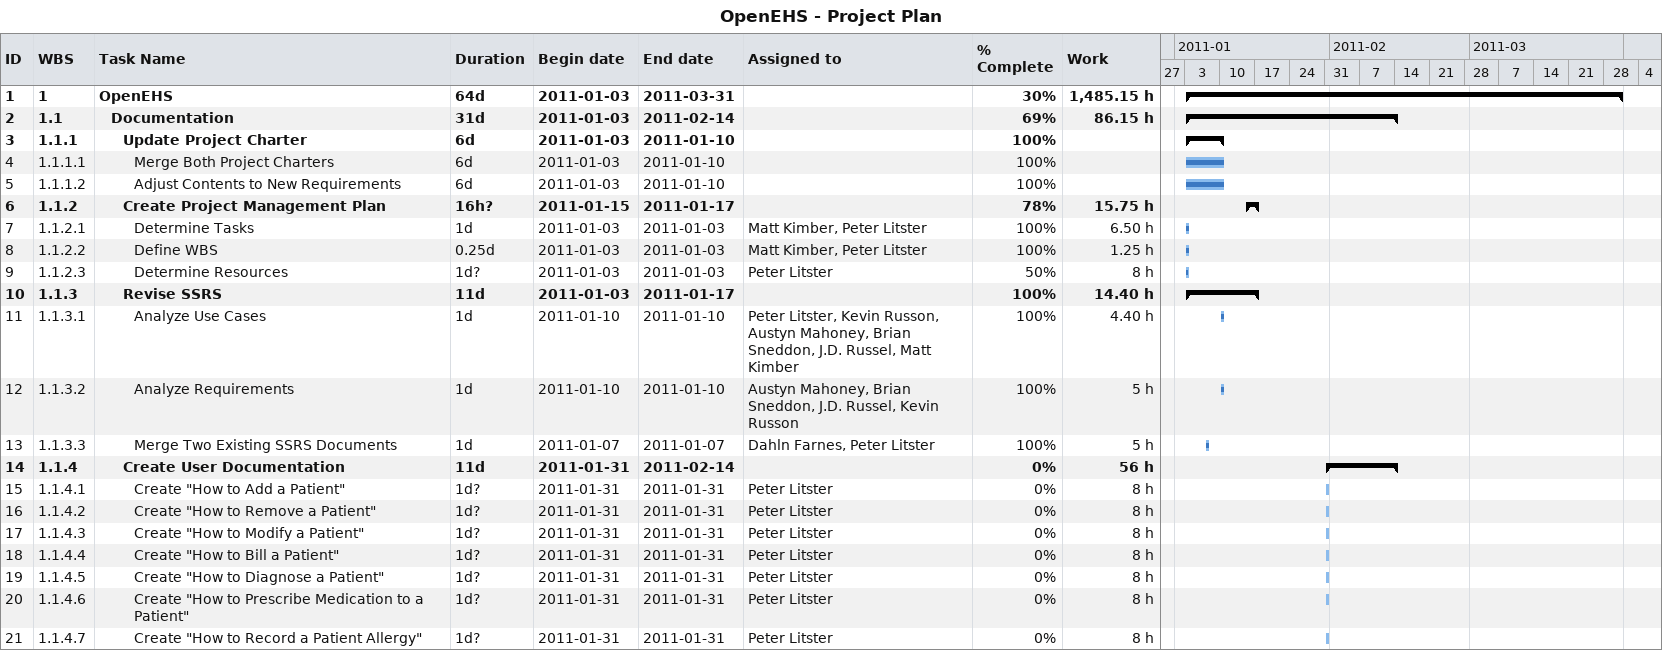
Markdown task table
OpenEHS - Project Plan

| ID | WBS | Task | Duration | Start | Finish | Resources | % complete | Work (h) |
|---|---|---|---|---|---|---|---|---|
| 1 | 1 | **OpenEHS** | 64d | 2011-01-03 | 2011-03-31 |  | 30 | 1485.15 |
| 2 | 1.1 | **Documentation** | 31d | 2011-01-03 | 2011-02-14 |  | 69 | 86.15 |
| 3 | 1.1.1 | **Update Project Charter** | 6d | 2011-01-03 | 2011-01-10 |  | 100 |  |
| 4 | 1.1.1.1 | Merge Both Project Charters | 6d | 2011-01-03 | 2011-01-10 |  | 100 |  |
| 5 | 1.1.1.2 | Adjust Contents to New Requirements | 6d | 2011-01-03 | 2011-01-10 |  | 100 |  |
| 6 | 1.1.2 | **Create Project Management Plan** | 16h? | 2011-01-15 | 2011-01-17 |  | 78 | 15.75 |
| 7 | 1.1.2.1 | Determine Tasks | 1d | 2011-01-03 | 2011-01-03 | Matt Kimber, Peter Litster | 100 | 6.50 |
| 8 | 1.1.2.2 | Define WBS | 0.25d | 2011-01-03 | 2011-01-03 | Matt Kimber, Peter Litster | 100 | 1.25 |
| 9 | 1.1.2.3 | Determine Resources | 1d? | 2011-01-03 | 2011-01-03 | Peter Litster | 50 | 8 |
| 10 | 1.1.3 | **Revise SSRS** | 11d | 2011-01-03 | 2011-01-17 |  | 100 | 14.40 |
| 11 | 1.1.3.1 | Analyze Use Cases | 1d | 2011-01-10 | 2011-01-10 | Peter Litster, Kevin Russon, Austyn Mahoney, Brian Sneddon, J.D. Russel, Matt Kimber | 100 | 4.40 |
| 12 | 1.1.3.2 | Analyze Requirements | 1d | 2011-01-10 | 2011-01-10 | Austyn Mahoney, Brian Sneddon, J.D. Russel, Kevin Russon | 100 | 5 |
| 13 | 1.1.3.3 | Merge Two Existing SSRS Documents | 1d | 2011-01-07 | 2011-01-07 | Dahln Farnes, Peter Litster | 100 | 5 |
| 14 | 1.1.4 | **Create User Documentation** | 11d | 2011-01-31 | 2011-02-14 |  | 0 | 56 |
| 15 | 1.1.4.1 | Create "How to Add a Patient" | 1d? | 2011-01-31 | 2011-01-31 | Peter Litster | 0 | 8 |
| 16 | 1.1.4.2 | Create "How to Remove a Patient" | 1d? | 2011-01-31 | 2011-01-31 | Peter Litster | 0 | 8 |
| 17 | 1.1.4.3 | Create "How to Modify a Patient" | 1d? | 2011-01-31 | 2011-01-31 | Peter Litster | 0 | 8 |
| 18 | 1.1.4.4 | Create "How to Bill a Patient" | 1d? | 2011-01-31 | 2011-01-31 | Peter Litster | 0 | 8 |
| 19 | 1.1.4.5 | Create "How to Diagnose a Patient" | 1d? | 2011-01-31 | 2011-01-31 | Peter Litster | 0 | 8 |
| 20 | 1.1.4.6 | Create "How to Prescribe Medication to a Patient" | 1d? | 2011-01-31 | 2011-01-31 | Peter Litster | 0 | 8 |
| 21 | 1.1.4.7 | Create "How to Record a Patient Allergy" | 1d? | 2011-01-31 | 2011-01-31 | Peter Litster | 0 | 8 |
